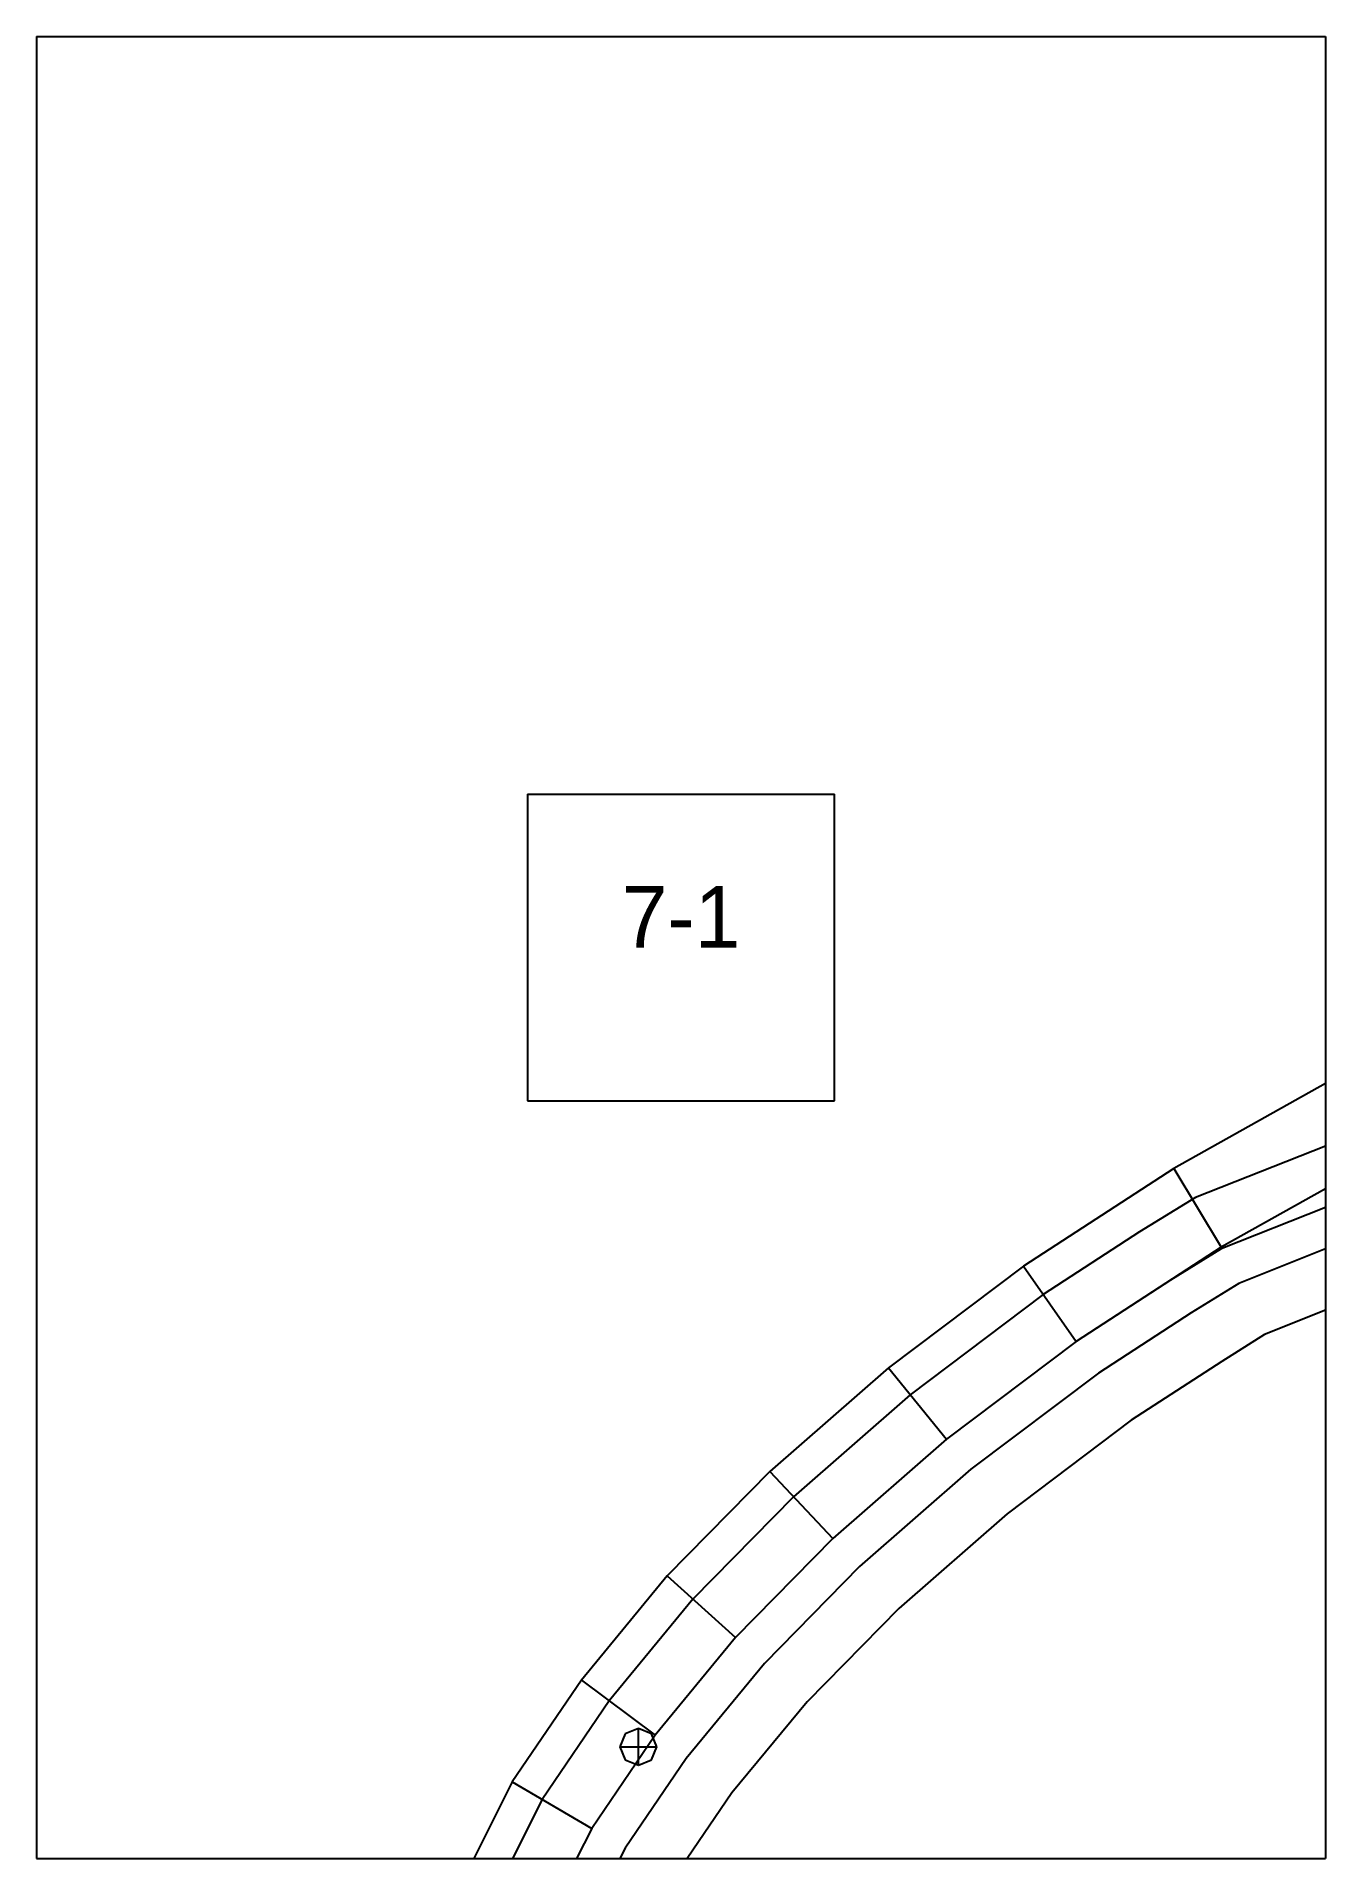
# Paper-space layout 'Plan 7-1' of a CAD drawing. Header units: metres, sheet in millimetres. Extents: x 0 to 210, y 0 to 297.
# The model-space entities are those that its viewports show. They can reach past a viewport. Long polylines and large blocks are cut down to what shows.
import ezdxf
from ezdxf.enums import TextEntityAlignment as Align

# ---------------------------------------------------------------- set-up
doc = ezdxf.new("R2010")
doc.units = ezdxf.units.M
for name, color, linetype in [('default', 7, 'Continuous'), ('TEXTLAYER', 7, 'Continuous'), ('VIEWPORTS', 7, 'Continuous')]:
    doc.layers.add(name, color=color, linetype=linetype)

msp = doc.modelspace()

# ---------------------------------------------------------------- linework, layer by layer
at = {"color": 9}
for p, q in [((0, -1485), (0, -1782)), ((210, -1485), (210, -1782)), ((210, -1485), (210, -1782)), ((0, -1782), (210, -1782)), ((0, -1782), (210, -1782)), ((0, -1782), (0, -2079)), ((210, -1782), (420, -1782)), ((210, -1782), (210, -2079)), ((210, -1782), (420, -1782)), ((210, -1782), (210, -2079)), ((80, -1905.5), (130, -1905.5)), ((80, -1905.5), (80, -1955.5)), ((130, -1955.5), (130, -1905.5)), ((80, -1955.5), (130, -1955.5)), ((0, -2079), (210, -2079)), ((0, -2079), (210, -2079)), ((0, -2079), (0, -2376)), ((210, -2079), (420, -2079)), ((210, -2079), (210, -2376)), ((210, -2079), (420, -2079)), ((210, -2079), (210, -2376))]:
    msp.add_line(p, q, dxfattribs=at)
at = {"layer": 'default', "color": 7, "linetype": 'Continuous'}
for p, q in [((212.22, -1951.44), (185.27, -1966.51)), ((216.85, -1960.16), (188.82, -1971.26)), ((219.12, -1964.76), (193.02, -1979.35)), ((185.27, -1966.51), (160.77, -1982.44)), ((185.27, -1966.51), (193.02, -1979.35)), ((188.82, -1971.26), (179.71, -1976.86)), ((219.12, -1969.23), (193.02, -1979.61)), ((179.71, -1976.86), (164.01, -1987.07)), ((220.64, -1975.34), (195.86, -1985.24)), ((193.02, -1979.35), (169.38, -1994.73)), ((193.02, -1979.61), (184.72, -1984.75)), ((160.77, -1982.44), (138.8, -1999.01)), ((160.77, -1982.44), (169.38, -1994.73)), ((184.72, -1984.75), (169.38, -1994.73)), ((195.86, -1985.24), (188.09, -1990.07)), ((222.9, -1984.41), (200.06, -1993.59)), ((164.01, -1987.07), (142.36, -2003.4)), ((188.09, -1990.07), (172.99, -1999.89)), ((169.38, -1994.73), (148.26, -2010.65)), ((169.38, -1994.73), (148.26, -2010.65)), ((200.06, -1993.59), (193.1, -1997.97)), ((193.1, -1997.97), (178.36, -2007.54)), ((138.8, -1999.01), (119.45, -2015.93)), ((138.8, -1999.01), (148.26, -2010.65)), ((172.99, -1999.89), (152.23, -2015.54)), ((142.36, -2003.4), (123.33, -2020.04)), ((178.36, -2007.54), (158.13, -2022.8)), ((148.26, -2010.65), (129.75, -2026.84)), ((148.26, -2010.65), (129.75, -2026.84)), ((119.45, -2015.93), (102.75, -2032.94)), ((119.45, -2015.93), (129.75, -2026.84)), ((152.23, -2015.54), (134.07, -2031.42)), ((123.33, -2020.04), (106.95, -2036.72)), ((158.13, -2022.8), (140.49, -2038.22)), ((129.75, -2026.84), (113.9, -2042.98)), ((129.75, -2026.84), (113.9, -2042.98)), ((134.07, -2031.42), (118.58, -2047.19)), ((102.75, -2032.94), (88.77, -2049.91)), ((102.75, -2032.94), (113.9, -2042.98)), ((106.95, -2036.72), (93.29, -2053.3)), ((140.49, -2038.22), (125.53, -2053.45)), ((113.9, -2042.98), (100.77, -2058.9)), ((113.9, -2042.98), (100.77, -2058.9)), ((118.58, -2047.19), (105.82, -2062.68)), ((88.77, -2049.91), (77.51, -2066.51)), ((88.77, -2049.91), (100.77, -2058.9)), ((93.29, -2053.3), (82.39, -2069.37)), ((125.53, -2053.45), (113.3, -2068.29)), ((98.05, -2057.78), (95.93, -2058.66)), ((100.17, -2058.66), (98.05, -2057.78)), ((98.05, -2063.78), (98.05, -2057.78)), ((100.77, -2058.9), (90.45, -2074.11)), ((100.77, -2058.9), (90.45, -2074.11)), ((95.93, -2058.66), (95.05, -2060.78)), ((95.05, -2060.78), (95.93, -2062.9)), ((95.05, -2060.78), (101.05, -2060.78)), ((101.05, -2060.78), (100.17, -2058.66)), ((100.17, -2062.9), (101.05, -2060.78)), ((105.82, -2062.68), (95.88, -2077.29)), ((95.93, -2062.9), (98.05, -2063.78)), ((98.05, -2063.78), (100.17, -2062.9)), ((77.51, -2066.51), (69.16, -2083.18)), ((77.51, -2066.51), (90.45, -2074.11)), ((82.39, -2069.37), (74.38, -2085.36)), ((113.3, -2068.29), (103.95, -2082.03)), ((90.45, -2074.11), (83.01, -2088.96)), ((90.45, -2074.11), (83.01, -2088.96)), ((95.88, -2077.29), (88.82, -2091.38))]:
    msp.add_line(p, q, dxfattribs=at)

# ---------------------------------------------------------------- texts
at = {"layer": 'TEXTLAYER', "color": 1}
msp.add_text('7-1', height=10, dxfattribs=at).set_placement((105, -1930.5), align=Align.CENTER)

psp = doc.layouts.new('Plan 7-1')

# ---------------------------------------------------------------- viewports
at = {"layer": 'VIEWPORTS'}
psp.add_viewport(center=(105, 148.5), size=(210, 297), view_center_point=(105, -1930.5), view_height=297, dxfattribs=at)

doc.saveas('drawing.dxf')
